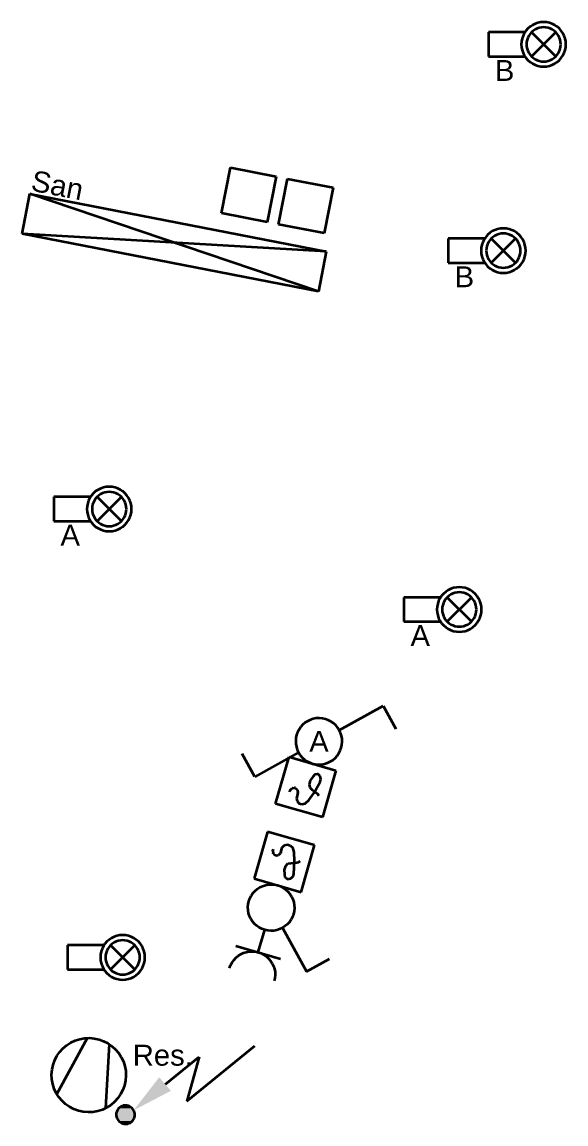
# Model space of a CAD drawing. Extents: x 800 to 1481, y 55 to 490.
# Drawn here: x 1330.88 to 1354.29, y 186.28 to 233.73 of the extents above; entities that cross this region are included whole.
import ezdxf

# ---------------------------------------------------------------- set-up
doc = ezdxf.new("R2010")
doc.units = 0
doc.layers.get('0').update_dxf_attribs({"lineweight": 18})
for name, color, linetype, lineweight, true_color in [('E_Licht', 7, 'Continuous', 35, 0x0080ff), ('E_RTH', 5, 'Continuous', 35, 0x0000ff), ('E_Verteilung_HLKS', 5, 'Continuous', 35, 0x0000ff)]:
    doc.layers.add(name, color=color, linetype=linetype, lineweight=lineweight, true_color=true_color)
doc.styles.get("Standard").update_dxf_attribs({"font": 'arial.ttf'})

# ---------------------------------------------------------------- blocks, each defined once
blk = doc.blocks.new('Temperaturmelder_ UP-A0Q9B2MNAY', base_point=(1340.869, 196.267))
at = {"color": 0, "linetype": 'ByBlock', "lineweight": -2, "ltscale": 0.35}
for p, q in [((1341.449, 198.865), (1340.869, 196.847)), ((1343.467, 198.286), (1341.449, 198.865)), ((1341.67, 198.053), (1341.671, 198.062)), ((1341.67, 198.045), (1341.67, 198.053)), ((1341.671, 198.036), (1341.67, 198.045)), ((1341.671, 198.062), (1341.673, 198.07)), ((1341.671, 198.036), (1341.689, 197.94)), ((1341.685, 198.111), (1341.673, 198.07)), ((1341.691, 197.933), (1341.689, 197.94)), ((1341.694, 197.926), (1341.691, 197.933)), ((1341.697, 197.92), (1341.694, 197.926)), ((1341.701, 197.914), (1341.697, 197.92)), ((1341.706, 197.909), (1341.701, 197.914)), ((1341.706, 197.909), (1341.771, 197.85)), ((1341.936, 197.869), (1342.002, 197.941)), ((1342.008, 197.948), (1342.002, 197.941)), ((1342.012, 197.955), (1342.008, 197.948)), ((1342.016, 197.963), (1342.012, 197.955)), ((1342.019, 197.971), (1342.016, 197.963)), ((1342.019, 197.971), (1342.08, 198.185)), ((1342.08, 198.185), (1342.171, 198.283)), ((1342.171, 198.283), (1342.303, 198.308)), ((1342.303, 198.308), (1342.418, 198.275)), ((1342.418, 198.275), (1342.517, 198.184)), ((1342.517, 198.184), (1342.583, 197.978)), ((1342.583, 197.978), (1342.599, 197.599)), ((1342.887, 196.267), (1343.467, 198.286)), ((1341.777, 197.845), (1341.771, 197.85)), ((1341.783, 197.841), (1341.777, 197.845)), ((1341.79, 197.838), (1341.783, 197.841)), ((1341.797, 197.836), (1341.79, 197.838)), ((1341.804, 197.835), (1341.797, 197.836)), ((1341.812, 197.835), (1341.804, 197.835)), ((1341.819, 197.836), (1341.812, 197.835)), ((1341.819, 197.836), (1341.905, 197.852)), ((1341.912, 197.853), (1341.905, 197.852)), ((1341.919, 197.856), (1341.912, 197.853)), ((1341.925, 197.86), (1341.919, 197.856)), ((1341.931, 197.864), (1341.925, 197.86)), ((1341.936, 197.869), (1341.931, 197.864)), ((1342.228, 197.393), (1342.318, 197.492)), ((1342.318, 197.492), (1342.45, 197.516)), ((1342.45, 197.516), (1342.64, 197.524)), ((1342.599, 197.599), (1342.565, 197.047)), ((1342.64, 197.524), (1342.772, 197.549)), ((1342.772, 197.549), (1342.846, 197.59)), ((1342.178, 197.22), (1342.228, 197.393)), ((1342.186, 197.031), (1342.178, 197.22)), ((1342.21, 196.899), (1342.186, 197.031)), ((1342.532, 196.931), (1342.441, 196.832)), ((1342.565, 197.047), (1342.532, 196.931)), ((1340.869, 196.847), (1342.887, 196.267)), ((1342.282, 196.833), (1342.21, 196.899)), ((1342.289, 196.827), (1342.282, 196.833)), ((1342.298, 196.822), (1342.289, 196.827)), ((1342.307, 196.818), (1342.298, 196.822)), ((1342.316, 196.815), (1342.307, 196.818)), ((1342.326, 196.814), (1342.316, 196.815)), ((1342.336, 196.814), (1342.326, 196.814)), ((1342.346, 196.815), (1342.336, 196.814)), ((1342.441, 196.832), (1342.346, 196.815))]:
    blk.add_line(p, q, dxfattribs=at)
blk = doc.blocks.new('Schalter_ Schema 0_ UP-A0Q9B2MPAY', base_point=(1340.602, 192.839))
at = {"color": 0, "linetype": 'ByBlock', "lineweight": -2, "ltscale": 0.35}
for p, q in [((1341.008, 196.4), (1341.118, 196.471)), ((1341.118, 196.471), (1341.236, 196.527)), ((1341.236, 196.527), (1341.361, 196.566)), ((1341.361, 196.566), (1341.489, 196.59)), ((1341.489, 196.59), (1341.62, 196.596)), ((1341.62, 196.596), (1341.75, 196.585)), ((1341.75, 196.585), (1341.878, 196.557)), ((1341.878, 196.557), (1342.001, 196.513)), ((1342.001, 196.513), (1342.118, 196.453)), ((1340.641, 195.872), (1340.685, 195.995)), ((1340.685, 195.995), (1340.745, 196.111)), ((1340.745, 196.111), (1340.82, 196.219)), ((1340.82, 196.219), (1340.908, 196.316)), ((1340.908, 196.316), (1341.008, 196.4)), ((1342.118, 196.453), (1342.225, 196.378)), ((1342.225, 196.378), (1342.322, 196.29)), ((1342.322, 196.29), (1342.406, 196.19)), ((1342.406, 196.19), (1342.477, 196.08)), ((1342.477, 196.08), (1342.533, 195.962)), ((1340.602, 195.614), (1340.613, 195.744)), ((1340.609, 195.483), (1340.602, 195.614)), ((1340.613, 195.744), (1340.641, 195.872)), ((1342.533, 195.962), (1342.573, 195.837)), ((1342.573, 195.837), (1342.596, 195.709)), ((1342.602, 195.578), (1342.591, 195.448)), ((1342.596, 195.709), (1342.602, 195.578)), ((1340.632, 195.355), (1340.609, 195.483)), ((1340.672, 195.23), (1340.632, 195.355)), ((1340.727, 195.112), (1340.672, 195.23)), ((1340.798, 195.002), (1340.727, 195.112)), ((1342.459, 195.081), (1342.385, 194.973)), ((1342.519, 195.197), (1342.459, 195.081)), ((1342.563, 195.32), (1342.519, 195.197)), ((1342.591, 195.448), (1342.563, 195.32)), ((1340.883, 194.902), (1340.798, 195.002)), ((1340.979, 194.814), (1340.883, 194.902)), ((1341.087, 194.739), (1340.979, 194.814)), ((1341.203, 194.679), (1341.087, 194.739)), ((1341.326, 194.635), (1341.203, 194.679)), ((1341.454, 194.607), (1341.326, 194.635)), ((1341.584, 194.596), (1341.454, 194.607)), ((1341.715, 194.602), (1341.584, 194.596)), ((1341.844, 194.626), (1341.715, 194.602)), ((1341.968, 194.665), (1341.844, 194.626)), ((1342.087, 194.721), (1341.968, 194.665)), ((1342.197, 194.792), (1342.087, 194.721)), ((1342.087, 194.721), (1343.129, 192.839)), ((1342.297, 194.876), (1342.197, 194.792)), ((1342.385, 194.973), (1342.297, 194.876)), ((1343.129, 192.839), (1344.116, 193.385))]:
    blk.add_line(p, q, dxfattribs=at)
blk = doc.blocks.new('Steckdose T13_ UP-A0Q9B2MRAY', base_point=(1339.813, 192.437))
at = {"color": 0, "linetype": 'ByBlock', "lineweight": -2, "ltscale": 0.35}
for p, q in [((1341.05, 193.674), (1341.326, 194.635)), ((1340.089, 193.95), (1342.011, 193.398)), ((1340.29, 193.587), (1340.408, 193.643)), ((1340.408, 193.643), (1340.533, 193.683)), ((1340.533, 193.683), (1340.661, 193.706)), ((1340.661, 193.706), (1340.792, 193.712)), ((1340.792, 193.712), (1340.922, 193.702)), ((1340.922, 193.702), (1341.05, 193.674)), ((1341.05, 193.674), (1341.173, 193.629)), ((1341.173, 193.629), (1341.289, 193.57)), ((1339.857, 193.112), (1339.917, 193.228)), ((1339.917, 193.228), (1339.992, 193.335)), ((1339.992, 193.335), (1340.08, 193.432)), ((1340.08, 193.432), (1340.18, 193.517)), ((1340.18, 193.517), (1340.29, 193.587)), ((1341.289, 193.57), (1341.397, 193.495)), ((1341.397, 193.495), (1341.494, 193.407)), ((1341.494, 193.407), (1341.578, 193.307)), ((1341.578, 193.307), (1341.649, 193.197)), ((1341.649, 193.197), (1341.705, 193.079)), ((1339.813, 192.989), (1339.857, 193.112)), ((1341.705, 193.079), (1341.744, 192.954)), ((1341.744, 192.954), (1341.768, 192.825)), ((1341.774, 192.695), (1341.763, 192.564)), ((1341.768, 192.825), (1341.774, 192.695)), ((1341.763, 192.564), (1341.735, 192.437))]:
    blk.add_line(p, q, dxfattribs=at)
blk = doc.blocks.new('Ventilator-A0Q9B2MTAY', base_point=(1332.154, 186.783))
at = {"color": 0, "lineweight": -2}
for p, q in [((1332.38, 187.563), (1333.703, 189.982)), ((1332.979, 189.782), (1333.168, 189.871)), ((1333.168, 189.871), (1333.368, 189.935)), ((1333.368, 189.935), (1333.574, 189.972)), ((1333.574, 189.972), (1333.783, 189.982)), ((1333.783, 189.982), (1333.991, 189.965)), ((1333.991, 189.965), (1334.196, 189.92)), ((1334.196, 189.92), (1334.393, 189.849)), ((1334.393, 189.849), (1334.579, 189.753)), ((1332.383, 189.207), (1332.502, 189.379)), ((1332.502, 189.379), (1332.643, 189.534)), ((1332.643, 189.534), (1332.803, 189.669)), ((1332.803, 189.669), (1332.979, 189.782)), ((1334.484, 186.958), (1334.645, 189.711)), ((1334.579, 189.753), (1334.751, 189.634)), ((1334.751, 189.634), (1334.905, 189.493)), ((1334.905, 189.493), (1335.041, 189.333)), ((1332.216, 188.824), (1332.287, 189.021)), ((1332.287, 189.021), (1332.383, 189.207)), ((1335.041, 189.333), (1335.154, 189.157)), ((1335.154, 189.157), (1335.243, 188.968)), ((1335.243, 188.968), (1335.307, 188.769)), ((1332.154, 188.411), (1332.172, 188.62)), ((1332.164, 188.202), (1332.154, 188.411)), ((1332.172, 188.62), (1332.216, 188.824)), ((1335.307, 188.769), (1335.344, 188.563)), ((1335.344, 188.563), (1335.354, 188.354)), ((1332.201, 187.996), (1332.164, 188.202)), ((1332.265, 187.797), (1332.201, 187.996)), ((1335.292, 187.941), (1335.221, 187.744)), ((1335.336, 188.145), (1335.292, 187.941)), ((1335.354, 188.354), (1335.336, 188.145)), ((1332.354, 187.607), (1332.265, 187.797)), ((1332.467, 187.431), (1332.354, 187.607)), ((1335.125, 187.558), (1335.006, 187.386)), ((1335.221, 187.744), (1335.125, 187.558)), ((1332.603, 187.271), (1332.467, 187.431)), ((1332.757, 187.131), (1332.603, 187.271)), ((1332.929, 187.011), (1332.757, 187.131)), ((1333.115, 186.915), (1332.929, 187.011)), ((1334.529, 186.983), (1334.34, 186.893)), ((1334.705, 187.096), (1334.529, 186.983)), ((1334.865, 187.231), (1334.705, 187.096)), ((1335.006, 187.386), (1334.865, 187.231)), ((1333.312, 186.844), (1333.115, 186.915)), ((1333.517, 186.8), (1333.312, 186.844)), ((1333.725, 186.783), (1333.517, 186.8)), ((1333.934, 186.793), (1333.725, 186.783)), ((1334.14, 186.83), (1333.934, 186.793)), ((1334.34, 186.893), (1334.14, 186.83))]:
    blk.add_line(p, q, dxfattribs=at)
blk = doc.blocks.new('Elektroanschluss-A0Q9B2MVAY', base_point=(1334.935, 186.28))
at = {"color": 0, "lineweight": -2}
for p, q in [((1337.968, 187.266), (1340.9, 189.651)), ((1337.053, 187.993), (1338.5, 189.17)), ((1338.5, 189.17), (1337.968, 187.266)), ((1335.057, 186.968), (1335.022, 186.929)), ((1335.097, 187.001), (1335.057, 186.968)), ((1335.141, 187.03), (1335.097, 187.001)), ((1335.188, 187.052), (1335.141, 187.03)), ((1335.238, 187.068), (1335.188, 187.052)), ((1335.289, 187.077), (1335.238, 187.068)), ((1335.342, 187.08), (1335.289, 187.077)), ((1335.394, 187.075), (1335.342, 187.08)), ((1335.445, 187.064), (1335.394, 187.075)), ((1335.494, 187.047), (1335.445, 187.064)), ((1335.541, 187.023), (1335.494, 187.047)), ((1335.584, 186.993), (1335.541, 187.023)), ((1335.622, 186.958), (1335.584, 186.993)), ((1334.939, 186.739), (1334.935, 186.687)), ((1334.935, 186.687), (1334.937, 186.635)), ((1334.937, 186.635), (1334.946, 186.583)), ((1334.95, 186.79), (1334.939, 186.739)), ((1334.946, 186.583), (1334.962, 186.533)), ((1334.968, 186.839), (1334.95, 186.79)), ((1334.962, 186.533), (1334.985, 186.486)), ((1334.992, 186.886), (1334.968, 186.839)), ((1335.022, 186.929), (1334.992, 186.886)), ((1335.656, 186.918), (1335.622, 186.958)), ((1335.685, 186.874), (1335.656, 186.918)), ((1335.677, 186.474), (1335.701, 186.52)), ((1335.707, 186.826), (1335.685, 186.874)), ((1335.701, 186.52), (1335.719, 186.569)), ((1335.723, 186.776), (1335.707, 186.826)), ((1335.719, 186.569), (1335.73, 186.62)), ((1335.732, 186.725), (1335.723, 186.776)), ((1335.73, 186.62), (1335.735, 186.673)), ((1335.735, 186.673), (1335.732, 186.725)), ((1334.985, 186.486), (1335.013, 186.442)), ((1335.013, 186.442), (1335.047, 186.402)), ((1335.047, 186.402), (1335.085, 186.367)), ((1335.085, 186.367), (1335.128, 186.337)), ((1335.128, 186.337), (1335.175, 186.313)), ((1335.175, 186.313), (1335.224, 186.295)), ((1335.224, 186.295), (1335.275, 186.284)), ((1335.275, 186.284), (1335.327, 186.28)), ((1335.327, 186.28), (1335.38, 186.282)), ((1335.38, 186.282), (1335.431, 186.292)), ((1335.431, 186.292), (1335.481, 186.308)), ((1335.481, 186.308), (1335.528, 186.33)), ((1335.528, 186.33), (1335.572, 186.358)), ((1335.572, 186.358), (1335.612, 186.392)), ((1335.612, 186.392), (1335.648, 186.431)), ((1335.648, 186.431), (1335.677, 186.474))]:
    blk.add_line(p, q, dxfattribs=at)
for points in [[(1337.286, 187.707), (1336.333, 187.707), (1336.786, 188.292)], [(1335.684, 186.867), (1337.286, 187.707), (1336.333, 187.707)], [(1335.622, 186.958), (1335.049, 186.958), (1335.61, 186.968)], [(1335.049, 186.958), (1335.61, 186.968), (1335.057, 186.968)], [(1335.61, 186.968), (1335.057, 186.968), (1335.541, 187.023)], [(1335.057, 186.968), (1335.541, 187.023), (1335.131, 187.023)], [(1335.541, 187.023), (1335.131, 187.023), (1335.524, 187.03)], [(1335.131, 187.023), (1335.524, 187.03), (1335.141, 187.03)], [(1335.524, 187.03), (1335.141, 187.03), (1335.445, 187.064)], [(1335.141, 187.03), (1335.445, 187.064), (1335.229, 187.064)], [(1335.445, 187.064), (1335.229, 187.064), (1335.42, 187.068)], [(1335.229, 187.064), (1335.42, 187.068), (1335.238, 187.068)], [(1335.42, 187.068), (1335.238, 187.068), (1335.342, 187.08)], [(1335.733, 186.687), (1334.935, 186.687), (1335.723, 186.776)], [(1334.935, 186.687), (1335.723, 186.776), (1334.948, 186.776)], [(1334.936, 186.673), (1335.733, 186.687), (1334.935, 186.687)], [(1335.735, 186.673), (1334.936, 186.673), (1335.733, 186.687)], [(1334.946, 186.583), (1335.735, 186.673), (1334.936, 186.673)], [(1335.721, 186.583), (1334.946, 186.583), (1335.735, 186.673)], [(1334.952, 186.569), (1335.721, 186.583), (1334.946, 186.583)], [(1335.723, 186.776), (1334.948, 186.776), (1335.717, 186.79)], [(1334.948, 186.776), (1335.717, 186.79), (1334.95, 186.79)], [(1335.717, 186.79), (1334.95, 186.79), (1335.685, 186.874)], [(1334.95, 186.79), (1335.685, 186.874), (1334.986, 186.874)], [(1335.719, 186.569), (1334.952, 186.569), (1335.721, 186.583)], [(1334.985, 186.486), (1335.719, 186.569), (1334.952, 186.569)], [(1335.683, 186.486), (1334.985, 186.486), (1335.719, 186.569)], [(1335.685, 186.874), (1334.986, 186.874), (1335.675, 186.886)], [(1334.986, 186.874), (1335.675, 186.886), (1334.992, 186.886)], [(1335.675, 186.886), (1334.992, 186.886), (1335.622, 186.958)], [(1334.992, 186.886), (1335.622, 186.958), (1335.049, 186.958)], [(1334.994, 186.474), (1335.683, 186.486), (1334.985, 186.486)], [(1335.677, 186.474), (1334.994, 186.474), (1335.683, 186.486)], [(1335.047, 186.402), (1335.677, 186.474), (1334.994, 186.474)], [(1335.62, 186.402), (1335.047, 186.402), (1335.677, 186.474)], [(1335.059, 186.392), (1335.62, 186.402), (1335.047, 186.402)], [(1335.612, 186.392), (1335.059, 186.392), (1335.62, 186.402)], [(1335.128, 186.337), (1335.612, 186.392), (1335.059, 186.392)], [(1335.538, 186.337), (1335.128, 186.337), (1335.612, 186.392)], [(1335.145, 186.33), (1335.538, 186.337), (1335.128, 186.337)], [(1335.528, 186.33), (1335.145, 186.33), (1335.538, 186.337)], [(1335.224, 186.295), (1335.528, 186.33), (1335.145, 186.33)], [(1335.441, 186.295), (1335.224, 186.295), (1335.528, 186.33)], [(1335.249, 186.292), (1335.441, 186.295), (1335.224, 186.295)], [(1335.431, 186.292), (1335.249, 186.292), (1335.441, 186.295)], [(1335.327, 186.28), (1335.431, 186.292), (1335.249, 186.292)]]:
    blk.add_solid(points, dxfattribs=at)
blk = doc.blocks.new('Bauteilbeschriftung-A0Q9B2MXAY', base_point=(1335.646, 188.79))
at = {"color": 0, "linetype": 'ByBlock', "lineweight": -2, "ltscale": 0.35, "insert": (1335.646, 189.69), "char_height": 0.9, "attachment_point": 1}
blk.add_mtext('{\\fArial;Res.}', dxfattribs=at)
blk = doc.blocks.new('Abzweigdose quadratisch (multi) UP-A0Q9B2N9AY', base_point=(1339.466, 225.116))
at = {"color": 0, "lineweight": -2}
for p, q in [((1339.466, 225.498), (1339.848, 227.462)), ((1339.848, 227.462), (1341.811, 227.079)), ((1341.811, 227.079), (1341.429, 225.116)), ((1341.429, 225.116), (1339.466, 225.498))]:
    blk.add_line(p, q, dxfattribs=at)
blk = doc.blocks.new('Abzweigdose quadratisch (multi) UP-A0Q9B2NBAY', base_point=(1341.919, 224.638))
at = {"color": 0, "lineweight": -2}
for p, q in [((1341.919, 225.02), (1342.302, 226.983)), ((1342.302, 226.983), (1344.265, 226.601)), ((1344.265, 226.601), (1343.882, 224.638)), ((1343.882, 224.638), (1341.919, 225.02))]:
    blk.add_line(p, q, dxfattribs=at)
blk = doc.blocks.new('LED-Deckenleuchte mit Trafotunnel-A0Q9B2ONAY', base_point=(1347.318, 207.475))
at = {"color": 0, "linetype": 'ByBlock', "lineweight": -2, "ltscale": 0.35}
for p, q in [((1349.218, 209.267), (1349.113, 209.197)), ((1349.33, 209.322), (1349.218, 209.267)), ((1349.449, 209.363), (1349.33, 209.322)), ((1349.572, 209.387), (1349.449, 209.363)), ((1349.698, 209.395), (1349.572, 209.387)), ((1349.823, 209.387), (1349.698, 209.395)), ((1349.946, 209.363), (1349.823, 209.387)), ((1350.065, 209.322), (1349.946, 209.363)), ((1350.178, 209.267), (1350.065, 209.322)), ((1350.282, 209.197), (1350.178, 209.267)), ((1348.892, 208.957), (1347.318, 208.957)), ((1347.318, 208.957), (1347.318, 207.913)), ((1348.811, 208.803), (1348.77, 208.684)), ((1348.866, 208.915), (1348.811, 208.803)), ((1348.936, 209.02), (1348.866, 208.915)), ((1349.019, 209.114), (1348.936, 209.02)), ((1349.058, 208.804), (1349.015, 208.718)), ((1349.113, 209.197), (1349.019, 209.114)), ((1349.112, 208.885), (1349.058, 208.804)), ((1349.175, 208.957), (1349.112, 208.885)), ((1349.248, 209.021), (1349.175, 208.957)), ((1349.175, 208.957), (1350.22, 207.913)), ((1349.175, 207.913), (1350.22, 208.957)), ((1349.328, 209.075), (1349.248, 209.021)), ((1349.415, 209.117), (1349.328, 209.075)), ((1349.507, 209.148), (1349.415, 209.117)), ((1349.601, 209.167), (1349.507, 209.148)), ((1349.698, 209.174), (1349.601, 209.167)), ((1349.794, 209.167), (1349.698, 209.174)), ((1349.889, 209.148), (1349.794, 209.167)), ((1349.98, 209.117), (1349.889, 209.148)), ((1350.067, 209.075), (1349.98, 209.117)), ((1350.147, 209.021), (1350.067, 209.075)), ((1350.22, 208.957), (1350.147, 209.021)), ((1350.284, 208.885), (1350.22, 208.957)), ((1350.377, 209.114), (1350.282, 209.197)), ((1350.337, 208.804), (1350.284, 208.885)), ((1350.38, 208.718), (1350.337, 208.804)), ((1350.46, 209.02), (1350.377, 209.114)), ((1350.529, 208.915), (1350.46, 209.02)), ((1350.585, 208.803), (1350.529, 208.915)), ((1350.625, 208.684), (1350.585, 208.803)), ((1348.746, 208.56), (1348.737, 208.435)), ((1348.737, 208.435), (1348.746, 208.31)), ((1348.77, 208.684), (1348.746, 208.56)), ((1348.966, 208.531), (1348.959, 208.435)), ((1348.959, 208.435), (1348.966, 208.339)), ((1348.984, 208.626), (1348.966, 208.531)), ((1348.966, 208.339), (1348.984, 208.244)), ((1349.015, 208.718), (1348.984, 208.626)), ((1350.411, 208.626), (1350.38, 208.718)), ((1350.43, 208.531), (1350.411, 208.626)), ((1350.411, 208.244), (1350.43, 208.339)), ((1350.436, 208.435), (1350.43, 208.531)), ((1350.43, 208.339), (1350.436, 208.435)), ((1350.65, 208.56), (1350.625, 208.684)), ((1350.658, 208.435), (1350.65, 208.56)), ((1350.65, 208.31), (1350.658, 208.435)), ((1347.318, 207.913), (1348.892, 207.913)), ((1348.746, 208.31), (1348.77, 208.187)), ((1348.77, 208.187), (1348.811, 208.068)), ((1348.811, 208.068), (1348.866, 207.955)), ((1348.866, 207.955), (1348.936, 207.85)), ((1348.936, 207.85), (1349.019, 207.756)), ((1348.984, 208.244), (1349.015, 208.152)), ((1349.015, 208.152), (1349.058, 208.066)), ((1349.058, 208.066), (1349.112, 207.985)), ((1349.112, 207.985), (1349.175, 207.913)), ((1349.175, 207.913), (1349.248, 207.849)), ((1349.248, 207.849), (1349.328, 207.795)), ((1350.067, 207.795), (1350.147, 207.849)), ((1350.147, 207.849), (1350.22, 207.913)), ((1350.22, 207.913), (1350.284, 207.985)), ((1350.284, 207.985), (1350.337, 208.066)), ((1350.337, 208.066), (1350.38, 208.152)), ((1350.377, 207.756), (1350.46, 207.85)), ((1350.38, 208.152), (1350.411, 208.244)), ((1350.46, 207.85), (1350.529, 207.955)), ((1350.529, 207.955), (1350.585, 208.068)), ((1350.585, 208.068), (1350.625, 208.187)), ((1350.625, 208.187), (1350.65, 208.31)), ((1349.019, 207.756), (1349.113, 207.673)), ((1349.113, 207.673), (1349.218, 207.603)), ((1349.218, 207.603), (1349.33, 207.548)), ((1349.328, 207.795), (1349.415, 207.753)), ((1349.33, 207.548), (1349.449, 207.508)), ((1349.415, 207.753), (1349.507, 207.722)), ((1349.449, 207.508), (1349.572, 207.483)), ((1349.507, 207.722), (1349.601, 207.703)), ((1349.572, 207.483), (1349.698, 207.475)), ((1349.601, 207.703), (1349.698, 207.696)), ((1349.698, 207.696), (1349.794, 207.703)), ((1349.698, 207.475), (1349.823, 207.483)), ((1349.794, 207.703), (1349.889, 207.722)), ((1349.823, 207.483), (1349.946, 207.508)), ((1349.889, 207.722), (1349.98, 207.753)), ((1349.946, 207.508), (1350.065, 207.548)), ((1349.98, 207.753), (1350.067, 207.795)), ((1350.065, 207.548), (1350.178, 207.603)), ((1350.178, 207.603), (1350.282, 207.673)), ((1350.282, 207.673), (1350.377, 207.756))]:
    blk.add_line(p, q, dxfattribs=at)
blk = doc.blocks.new('Bauteilbeschriftung-A0Q9B2OPAY', base_point=(1347.599, 206.86))
at = {"color": 0, "linetype": 'ByBlock', "lineweight": -2, "ltscale": 0.35, "insert": (1347.599, 207.76), "char_height": 0.9, "attachment_point": 1}
blk.add_mtext('{\\fArial;A}', dxfattribs=at)
blk = doc.blocks.new('LED-Deckenleuchte mit Trafotunnel-A0Q9B2ORAY', base_point=(1332.253, 211.802))
at = {"color": 0, "linetype": 'ByBlock', "lineweight": -2, "ltscale": 0.35}
for p, q in [((1334.153, 213.594), (1334.049, 213.524)), ((1334.266, 213.649), (1334.153, 213.594)), ((1334.385, 213.69), (1334.266, 213.649)), ((1334.508, 213.714), (1334.385, 213.69)), ((1334.633, 213.722), (1334.508, 213.714)), ((1334.758, 213.714), (1334.633, 213.722)), ((1334.882, 213.69), (1334.758, 213.714)), ((1335.001, 213.649), (1334.882, 213.69)), ((1335.113, 213.594), (1335.001, 213.649)), ((1335.218, 213.524), (1335.113, 213.594)), ((1333.827, 213.284), (1332.253, 213.284)), ((1332.253, 213.284), (1332.253, 212.24)), ((1333.746, 213.13), (1333.706, 213.011)), ((1333.801, 213.242), (1333.746, 213.13)), ((1333.871, 213.347), (1333.801, 213.242)), ((1333.954, 213.441), (1333.871, 213.347)), ((1333.994, 213.131), (1333.951, 213.045)), ((1334.049, 213.524), (1333.954, 213.441)), ((1334.047, 213.212), (1333.994, 213.131)), ((1334.111, 213.284), (1334.047, 213.212)), ((1334.184, 213.348), (1334.111, 213.284)), ((1334.111, 213.284), (1335.155, 212.24)), ((1334.111, 212.24), (1335.155, 213.284)), ((1334.264, 213.402), (1334.184, 213.348)), ((1334.35, 213.444), (1334.264, 213.402)), ((1334.442, 213.475), (1334.35, 213.444)), ((1334.537, 213.494), (1334.442, 213.475)), ((1334.633, 213.501), (1334.537, 213.494)), ((1334.729, 213.494), (1334.633, 213.501)), ((1334.824, 213.475), (1334.729, 213.494)), ((1334.916, 213.444), (1334.824, 213.475)), ((1335.002, 213.402), (1334.916, 213.444)), ((1335.083, 213.348), (1335.002, 213.402)), ((1335.155, 213.284), (1335.083, 213.348)), ((1335.219, 213.212), (1335.155, 213.284)), ((1335.312, 213.441), (1335.218, 213.524)), ((1335.273, 213.131), (1335.219, 213.212)), ((1335.315, 213.045), (1335.273, 213.131)), ((1335.395, 213.347), (1335.312, 213.441)), ((1335.465, 213.242), (1335.395, 213.347)), ((1335.52, 213.13), (1335.465, 213.242)), ((1335.561, 213.011), (1335.52, 213.13)), ((1333.681, 212.887), (1333.673, 212.762)), ((1333.673, 212.762), (1333.681, 212.637)), ((1333.706, 213.011), (1333.681, 212.887)), ((1333.681, 212.637), (1333.706, 212.514)), ((1333.901, 212.858), (1333.895, 212.762)), ((1333.895, 212.762), (1333.901, 212.666)), ((1333.92, 212.953), (1333.901, 212.858)), ((1333.901, 212.666), (1333.92, 212.571)), ((1333.951, 213.045), (1333.92, 212.953)), ((1335.346, 212.953), (1335.315, 213.045)), ((1335.365, 212.858), (1335.346, 212.953)), ((1335.346, 212.571), (1335.365, 212.666)), ((1335.372, 212.762), (1335.365, 212.858)), ((1335.365, 212.666), (1335.372, 212.762)), ((1335.585, 212.887), (1335.561, 213.011)), ((1335.561, 212.514), (1335.585, 212.637)), ((1335.593, 212.762), (1335.585, 212.887)), ((1335.585, 212.637), (1335.593, 212.762)), ((1332.253, 212.24), (1333.827, 212.24)), ((1333.706, 212.514), (1333.746, 212.395)), ((1333.746, 212.395), (1333.801, 212.282)), ((1333.801, 212.282), (1333.871, 212.177)), ((1333.871, 212.177), (1333.954, 212.083)), ((1333.92, 212.571), (1333.951, 212.479)), ((1333.951, 212.479), (1333.994, 212.393)), ((1333.994, 212.393), (1334.047, 212.312)), ((1334.047, 212.312), (1334.111, 212.24)), ((1334.111, 212.24), (1334.184, 212.176)), ((1334.184, 212.176), (1334.264, 212.122)), ((1334.264, 212.122), (1334.35, 212.08)), ((1334.916, 212.08), (1335.002, 212.122)), ((1335.002, 212.122), (1335.083, 212.176)), ((1335.083, 212.176), (1335.155, 212.24)), ((1335.155, 212.24), (1335.219, 212.312)), ((1335.219, 212.312), (1335.273, 212.393)), ((1335.273, 212.393), (1335.315, 212.479)), ((1335.312, 212.083), (1335.395, 212.177)), ((1335.315, 212.479), (1335.346, 212.571)), ((1335.395, 212.177), (1335.465, 212.282)), ((1335.465, 212.282), (1335.52, 212.395)), ((1335.52, 212.395), (1335.561, 212.514)), ((1333.954, 212.083), (1334.049, 212)), ((1334.049, 212), (1334.153, 211.93)), ((1334.153, 211.93), (1334.266, 211.875)), ((1334.266, 211.875), (1334.385, 211.835)), ((1334.35, 212.08), (1334.442, 212.049)), ((1334.385, 211.835), (1334.508, 211.81)), ((1334.442, 212.049), (1334.537, 212.03)), ((1334.508, 211.81), (1334.633, 211.802)), ((1334.537, 212.03), (1334.633, 212.023)), ((1334.633, 212.023), (1334.729, 212.03)), ((1334.633, 211.802), (1334.758, 211.81)), ((1334.729, 212.03), (1334.824, 212.049)), ((1334.758, 211.81), (1334.882, 211.835)), ((1334.824, 212.049), (1334.916, 212.08)), ((1334.882, 211.835), (1335.001, 211.875)), ((1335.001, 211.875), (1335.113, 211.93)), ((1335.113, 211.93), (1335.218, 212)), ((1335.218, 212), (1335.312, 212.083))]:
    blk.add_line(p, q, dxfattribs=at)
blk = doc.blocks.new('Bauteilbeschriftung-A0Q9B2OTAY', base_point=(1332.535, 211.187))
at = {"color": 0, "linetype": 'ByBlock', "lineweight": -2, "ltscale": 0.35, "insert": (1332.535, 212.087), "char_height": 0.9, "attachment_point": 1}
blk.add_mtext('{\\fArial;A}', dxfattribs=at)
blk = doc.blocks.new('Temperaturmelder_ UP-A0Q9B2P7AY', base_point=(1341.794, 199.487))
at = {"color": 0, "linetype": 'ByBlock', "lineweight": -2, "ltscale": 0.35}
for p, q in [((1341.794, 200.067), (1342.374, 202.085)), ((1342.374, 202.085), (1344.392, 201.505)), ((1343.392, 201.231), (1343.285, 201.074)), ((1343.483, 201.33), (1343.392, 201.231)), ((1343.578, 201.347), (1343.483, 201.33)), ((1343.588, 201.348), (1343.578, 201.347)), ((1343.598, 201.348), (1343.588, 201.348)), ((1343.608, 201.347), (1343.598, 201.348)), ((1343.617, 201.344), (1343.608, 201.347)), ((1343.626, 201.34), (1343.617, 201.344)), ((1343.635, 201.335), (1343.626, 201.34)), ((1343.643, 201.329), (1343.635, 201.335)), ((1343.714, 201.263), (1343.643, 201.329)), ((1343.738, 201.131), (1343.714, 201.263)), ((1344.392, 201.505), (1343.812, 199.487)), ((1342.494, 200.729), (1342.489, 200.724)), ((1342.5, 200.733), (1342.494, 200.729)), ((1342.506, 200.737), (1342.5, 200.733)), ((1342.513, 200.739), (1342.506, 200.737)), ((1342.52, 200.741), (1342.513, 200.739)), ((1342.52, 200.741), (1342.606, 200.757)), ((1342.613, 200.758), (1342.606, 200.757)), ((1342.621, 200.758), (1342.613, 200.758)), ((1342.628, 200.757), (1342.621, 200.758)), ((1342.635, 200.755), (1342.628, 200.757)), ((1342.642, 200.752), (1342.635, 200.755)), ((1342.648, 200.748), (1342.642, 200.752)), ((1342.654, 200.743), (1342.648, 200.748)), ((1342.654, 200.743), (1342.718, 200.684)), ((1343.285, 201.074), (1343.235, 200.901)), ((1343.235, 200.901), (1343.26, 200.769)), ((1343.26, 200.769), (1343.359, 200.679)), ((1343.441, 200.53), (1343.705, 201.016)), ((1343.705, 201.016), (1343.738, 201.131)), ((1342.394, 200.581), (1342.406, 200.622)), ((1342.409, 200.63), (1342.406, 200.622)), ((1342.413, 200.638), (1342.409, 200.63)), ((1342.417, 200.645), (1342.413, 200.638)), ((1342.423, 200.652), (1342.417, 200.645)), ((1342.423, 200.652), (1342.489, 200.724)), ((1342.752, 200.522), (1342.691, 200.309)), ((1342.691, 200.309), (1342.715, 200.177)), ((1342.723, 200.679), (1342.718, 200.684)), ((1342.728, 200.673), (1342.723, 200.679)), ((1342.731, 200.667), (1342.728, 200.673)), ((1342.734, 200.66), (1342.731, 200.667)), ((1342.736, 200.653), (1342.734, 200.66)), ((1342.736, 200.653), (1342.754, 200.557)), ((1342.752, 200.522), (1342.754, 200.531)), ((1342.755, 200.548), (1342.754, 200.557)), ((1342.754, 200.531), (1342.755, 200.539)), ((1342.755, 200.539), (1342.755, 200.548)), ((1343.226, 200.217), (1343.441, 200.53)), ((1343.359, 200.679), (1343.515, 200.571)), ((1343.515, 200.571), (1343.614, 200.48)), ((1343.614, 200.48), (1343.655, 200.406)), ((1343.812, 199.487), (1341.794, 200.067)), ((1342.715, 200.177), (1342.814, 200.086)), ((1342.814, 200.086), (1342.929, 200.053)), ((1342.929, 200.053), (1343.061, 200.077)), ((1343.061, 200.077), (1343.226, 200.217))]:
    blk.add_line(p, q, dxfattribs=at)
blk = doc.blocks.new('Schalter_ Schema 3_ UP-A0Q9B2RPAY', base_point=(1340.355, 201.23))
at = {"color": 0, "lineweight": -2}
for p, q in [((1344.534, 203.241), (1346.416, 204.283)), ((1346.416, 204.283), (1346.962, 203.296)), ((1343.174, 203.631), (1343.064, 203.561)), ((1343.293, 203.687), (1343.174, 203.631)), ((1343.417, 203.727), (1343.293, 203.687)), ((1343.546, 203.75), (1343.417, 203.727)), ((1343.677, 203.756), (1343.546, 203.75)), ((1343.807, 203.745), (1343.677, 203.756)), ((1343.935, 203.718), (1343.807, 203.745)), ((1344.058, 203.673), (1343.935, 203.718)), ((1344.174, 203.613), (1344.058, 203.673)), ((1344.282, 203.539), (1344.174, 203.613)), ((1342.742, 203.156), (1342.698, 203.033)), ((1342.802, 203.272), (1342.742, 203.156)), ((1342.877, 203.379), (1342.802, 203.272)), ((1342.965, 203.476), (1342.877, 203.379)), ((1343.064, 203.561), (1342.965, 203.476)), ((1344.379, 203.451), (1344.282, 203.539)), ((1344.463, 203.351), (1344.379, 203.451)), ((1344.534, 203.241), (1344.463, 203.351)), ((1344.589, 203.123), (1344.534, 203.241)), ((1344.629, 202.998), (1344.589, 203.123)), ((1342.67, 202.905), (1342.659, 202.774)), ((1342.659, 202.774), (1342.665, 202.644)), ((1342.665, 202.644), (1342.688, 202.515)), ((1342.698, 203.033), (1342.67, 202.905)), ((1344.653, 202.869), (1344.629, 202.998)), ((1344.648, 202.608), (1344.659, 202.739)), ((1344.659, 202.739), (1344.653, 202.869)), ((1340.902, 201.23), (1340.355, 202.216)), ((1342.784, 202.272), (1340.902, 201.23)), ((1342.688, 202.515), (1342.728, 202.39)), ((1342.728, 202.39), (1342.784, 202.272)), ((1342.784, 202.272), (1342.855, 202.162)), ((1342.855, 202.162), (1342.939, 202.062)), ((1344.441, 202.134), (1344.516, 202.241)), ((1344.516, 202.241), (1344.576, 202.357)), ((1344.576, 202.357), (1344.62, 202.48)), ((1344.62, 202.48), (1344.648, 202.608)), ((1342.939, 202.062), (1343.036, 201.974)), ((1343.036, 201.974), (1343.143, 201.9)), ((1343.143, 201.9), (1343.26, 201.84)), ((1343.26, 201.84), (1343.383, 201.795)), ((1343.383, 201.795), (1343.511, 201.768)), ((1343.511, 201.768), (1343.641, 201.757)), ((1343.641, 201.757), (1343.772, 201.763)), ((1343.772, 201.763), (1343.9, 201.786)), ((1343.9, 201.786), (1344.025, 201.826)), ((1344.025, 201.826), (1344.143, 201.882)), ((1344.143, 201.882), (1344.253, 201.952)), ((1344.253, 201.952), (1344.353, 202.037)), ((1344.353, 202.037), (1344.441, 202.134))]:
    blk.add_line(p, q, dxfattribs=at)
blk = doc.blocks.new('Bauteilbeschriftung-A0Q9B2RRAY', base_point=(1343.24, 202.306))
at = {"color": 0, "linetype": 'ByBlock', "lineweight": -2, "ltscale": 0.35, "insert": (1343.24, 203.206), "char_height": 0.9, "attachment_point": 1}
blk.add_mtext('{\\fArial;A}', dxfattribs=at)
blk = doc.blocks.new('LED-Deckenleuchte mit Trafotunnel-A0Q9B3VJAY', base_point=(1332.832, 192.492))
at = {"color": 0, "linetype": 'ByBlock', "lineweight": -2, "ltscale": 0.35}
for p, q in [((1334.533, 194.131), (1334.45, 194.036)), ((1334.627, 194.214), (1334.533, 194.131)), ((1334.732, 194.283), (1334.627, 194.214)), ((1334.844, 194.339), (1334.732, 194.283)), ((1334.843, 194.091), (1334.762, 194.038)), ((1334.929, 194.134), (1334.843, 194.091)), ((1334.963, 194.379), (1334.844, 194.339)), ((1335.021, 194.165), (1334.929, 194.134)), ((1335.087, 194.404), (1334.963, 194.379)), ((1335.116, 194.184), (1335.021, 194.165)), ((1335.212, 194.412), (1335.087, 194.404)), ((1335.212, 194.19), (1335.116, 194.184)), ((1335.337, 194.404), (1335.212, 194.412)), ((1335.308, 194.184), (1335.212, 194.19)), ((1335.403, 194.165), (1335.308, 194.184)), ((1335.46, 194.379), (1335.337, 194.404)), ((1335.495, 194.134), (1335.403, 194.165)), ((1335.579, 194.339), (1335.46, 194.379)), ((1335.581, 194.091), (1335.495, 194.134)), ((1335.692, 194.283), (1335.579, 194.339)), ((1335.662, 194.038), (1335.581, 194.091)), ((1335.796, 194.214), (1335.692, 194.283)), ((1335.891, 194.131), (1335.796, 194.214)), ((1335.974, 194.036), (1335.891, 194.131)), ((1334.406, 193.974), (1332.832, 193.974)), ((1332.832, 193.974), (1332.832, 192.93)), ((1334.284, 193.7), (1334.26, 193.577)), ((1334.325, 193.819), (1334.284, 193.7)), ((1334.38, 193.932), (1334.325, 193.819)), ((1334.45, 194.036), (1334.38, 193.932)), ((1334.499, 193.643), (1334.48, 193.548)), ((1334.53, 193.734), (1334.499, 193.643)), ((1334.572, 193.821), (1334.53, 193.734)), ((1334.626, 193.901), (1334.572, 193.821)), ((1334.69, 193.974), (1334.626, 193.901)), ((1334.762, 194.038), (1334.69, 193.974)), ((1334.69, 193.974), (1335.734, 192.93)), ((1334.69, 192.93), (1335.734, 193.974)), ((1335.734, 193.974), (1335.662, 194.038)), ((1335.798, 193.901), (1335.734, 193.974)), ((1335.852, 193.821), (1335.798, 193.901)), ((1335.894, 193.734), (1335.852, 193.821)), ((1335.925, 193.643), (1335.894, 193.734)), ((1335.944, 193.548), (1335.925, 193.643)), ((1336.044, 193.932), (1335.974, 194.036)), ((1336.099, 193.819), (1336.044, 193.932)), ((1336.139, 193.7), (1336.099, 193.819)), ((1336.164, 193.577), (1336.139, 193.7)), ((1334.26, 193.577), (1334.252, 193.452)), ((1334.252, 193.452), (1334.26, 193.326)), ((1334.26, 193.326), (1334.284, 193.203)), ((1334.284, 193.203), (1334.325, 193.084)), ((1334.48, 193.548), (1334.473, 193.452)), ((1334.473, 193.452), (1334.48, 193.355)), ((1334.48, 193.355), (1334.499, 193.261)), ((1334.499, 193.261), (1334.53, 193.169)), ((1334.53, 193.169), (1334.572, 193.083)), ((1335.852, 193.083), (1335.894, 193.169)), ((1335.894, 193.169), (1335.925, 193.261)), ((1335.925, 193.261), (1335.944, 193.355)), ((1335.95, 193.452), (1335.944, 193.548)), ((1335.944, 193.355), (1335.95, 193.452)), ((1336.099, 193.084), (1336.139, 193.203)), ((1336.139, 193.203), (1336.164, 193.326)), ((1336.172, 193.452), (1336.164, 193.577)), ((1336.164, 193.326), (1336.172, 193.452)), ((1332.832, 192.93), (1334.406, 192.93)), ((1334.325, 193.084), (1334.38, 192.972)), ((1334.38, 192.972), (1334.45, 192.867)), ((1334.45, 192.867), (1334.533, 192.773)), ((1334.533, 192.773), (1334.627, 192.69)), ((1334.572, 193.083), (1334.626, 193.002)), ((1334.626, 193.002), (1334.69, 192.93)), ((1334.627, 192.69), (1334.732, 192.62)), ((1334.69, 192.93), (1334.762, 192.866)), ((1334.762, 192.866), (1334.843, 192.812)), ((1334.843, 192.812), (1334.929, 192.769)), ((1334.929, 192.769), (1335.021, 192.738)), ((1335.021, 192.738), (1335.116, 192.72)), ((1335.116, 192.72), (1335.212, 192.713)), ((1335.212, 192.713), (1335.308, 192.72)), ((1335.308, 192.72), (1335.403, 192.738)), ((1335.403, 192.738), (1335.495, 192.769)), ((1335.495, 192.769), (1335.581, 192.812)), ((1335.581, 192.812), (1335.662, 192.866)), ((1335.662, 192.866), (1335.734, 192.93)), ((1335.692, 192.62), (1335.796, 192.69)), ((1335.734, 192.93), (1335.798, 193.002)), ((1335.796, 192.69), (1335.891, 192.773)), ((1335.798, 193.002), (1335.852, 193.083)), ((1335.891, 192.773), (1335.974, 192.867)), ((1335.974, 192.867), (1336.044, 192.972)), ((1336.044, 192.972), (1336.099, 193.084)), ((1334.732, 192.62), (1334.844, 192.565)), ((1334.844, 192.565), (1334.963, 192.524)), ((1334.963, 192.524), (1335.087, 192.5)), ((1335.087, 192.5), (1335.212, 192.492)), ((1335.212, 192.492), (1335.337, 192.5)), ((1335.337, 192.5), (1335.46, 192.524)), ((1335.46, 192.524), (1335.579, 192.565)), ((1335.579, 192.565), (1335.692, 192.62))]:
    blk.add_line(p, q, dxfattribs=at)
blk = doc.blocks.new('LED-Deckenleuchte mit Trafotunnel-A0Q9B3YJAY', base_point=(1350.949, 231.812))
at = {"color": 0, "linetype": 'ByBlock', "lineweight": -2, "ltscale": 0.35}
for p, q in [((1352.744, 233.534), (1352.649, 233.451)), ((1352.848, 233.604), (1352.744, 233.534)), ((1352.961, 233.659), (1352.848, 233.604)), ((1353.08, 233.7), (1352.961, 233.659)), ((1353.137, 233.486), (1353.046, 233.455)), ((1353.203, 233.724), (1353.08, 233.7)), ((1353.232, 233.504), (1353.137, 233.486)), ((1353.328, 233.732), (1353.203, 233.724)), ((1353.328, 233.511), (1353.232, 233.504)), ((1353.454, 233.724), (1353.328, 233.732)), ((1353.425, 233.504), (1353.328, 233.511)), ((1353.52, 233.486), (1353.425, 233.504)), ((1353.577, 233.7), (1353.454, 233.724)), ((1353.611, 233.455), (1353.52, 233.486)), ((1353.696, 233.659), (1353.577, 233.7)), ((1353.809, 233.604), (1353.696, 233.659)), ((1353.913, 233.534), (1353.809, 233.604)), ((1354.007, 233.451), (1353.913, 233.534)), ((1352.523, 233.294), (1350.949, 233.294)), ((1350.949, 233.294), (1350.949, 232.25)), ((1352.401, 233.021), (1352.376, 232.898)), ((1352.441, 233.14), (1352.401, 233.021)), ((1352.497, 233.252), (1352.441, 233.14)), ((1352.567, 233.357), (1352.497, 233.252)), ((1352.649, 233.451), (1352.567, 233.357)), ((1352.646, 233.055), (1352.615, 232.963)), ((1352.689, 233.141), (1352.646, 233.055)), ((1352.742, 233.222), (1352.689, 233.141)), ((1352.806, 233.294), (1352.742, 233.222)), ((1352.879, 233.358), (1352.806, 233.294)), ((1352.806, 233.294), (1353.851, 232.25)), ((1352.806, 232.25), (1353.851, 233.294)), ((1352.959, 233.412), (1352.879, 233.358)), ((1353.046, 233.455), (1352.959, 233.412)), ((1353.698, 233.412), (1353.611, 233.455)), ((1353.778, 233.358), (1353.698, 233.412)), ((1353.851, 233.294), (1353.778, 233.358)), ((1353.914, 233.222), (1353.851, 233.294)), ((1353.968, 233.141), (1353.914, 233.222)), ((1354.011, 233.055), (1353.968, 233.141)), ((1354.09, 233.357), (1354.007, 233.451)), ((1354.042, 232.963), (1354.011, 233.055)), ((1354.16, 233.252), (1354.09, 233.357)), ((1354.216, 233.14), (1354.16, 233.252)), ((1354.256, 233.021), (1354.216, 233.14)), ((1354.28, 232.898), (1354.256, 233.021)), ((1352.376, 232.898), (1352.368, 232.772)), ((1352.368, 232.772), (1352.376, 232.647)), ((1352.376, 232.647), (1352.401, 232.524)), ((1352.401, 232.524), (1352.441, 232.405)), ((1352.596, 232.869), (1352.59, 232.772)), ((1352.59, 232.772), (1352.596, 232.676)), ((1352.615, 232.963), (1352.596, 232.869)), ((1352.596, 232.676), (1352.615, 232.581)), ((1352.615, 232.581), (1352.646, 232.49)), ((1354.011, 232.49), (1354.042, 232.581)), ((1354.061, 232.869), (1354.042, 232.963)), ((1354.042, 232.581), (1354.061, 232.676)), ((1354.067, 232.772), (1354.061, 232.869)), ((1354.061, 232.676), (1354.067, 232.772)), ((1354.216, 232.405), (1354.256, 232.524)), ((1354.256, 232.524), (1354.28, 232.647)), ((1354.289, 232.772), (1354.28, 232.898)), ((1354.28, 232.647), (1354.289, 232.772)), ((1350.949, 232.25), (1352.523, 232.25)), ((1352.441, 232.405), (1352.497, 232.292)), ((1352.497, 232.292), (1352.567, 232.188)), ((1352.567, 232.188), (1352.649, 232.093)), ((1352.646, 232.49), (1352.689, 232.403)), ((1352.649, 232.093), (1352.744, 232.01)), ((1352.689, 232.403), (1352.742, 232.323)), ((1352.742, 232.323), (1352.806, 232.25)), ((1352.806, 232.25), (1352.879, 232.186)), ((1352.879, 232.186), (1352.959, 232.133)), ((1352.959, 232.133), (1353.046, 232.09)), ((1353.046, 232.09), (1353.137, 232.059)), ((1353.137, 232.059), (1353.232, 232.04)), ((1353.425, 232.04), (1353.52, 232.059)), ((1353.52, 232.059), (1353.611, 232.09)), ((1353.611, 232.09), (1353.698, 232.133)), ((1353.698, 232.133), (1353.778, 232.186)), ((1353.778, 232.186), (1353.851, 232.25)), ((1353.851, 232.25), (1353.914, 232.323)), ((1353.913, 232.01), (1354.007, 232.093)), ((1353.914, 232.323), (1353.968, 232.403)), ((1353.968, 232.403), (1354.011, 232.49)), ((1354.007, 232.093), (1354.09, 232.188)), ((1354.09, 232.188), (1354.16, 232.292)), ((1354.16, 232.292), (1354.216, 232.405)), ((1352.744, 232.01), (1352.848, 231.941)), ((1352.848, 231.941), (1352.961, 231.885)), ((1352.961, 231.885), (1353.08, 231.845)), ((1353.08, 231.845), (1353.203, 231.82)), ((1353.203, 231.82), (1353.328, 231.812)), ((1353.232, 232.04), (1353.328, 232.034)), ((1353.328, 232.034), (1353.425, 232.04)), ((1353.328, 231.812), (1353.454, 231.82)), ((1353.454, 231.82), (1353.577, 231.845)), ((1353.577, 231.845), (1353.696, 231.885)), ((1353.696, 231.885), (1353.809, 231.941)), ((1353.809, 231.941), (1353.913, 232.01))]:
    blk.add_line(p, q, dxfattribs=at)
blk = doc.blocks.new('Bauteilbeschriftung-A0Q9B3YLAY', base_point=(1351.23, 231.197))
at = {"color": 0, "linetype": 'ByBlock', "lineweight": -2, "ltscale": 0.35, "insert": (1351.23, 232.097), "char_height": 0.9, "attachment_point": 1}
blk.add_mtext('{\\fArial;B}', dxfattribs=at)
blk = doc.blocks.new('LED-Deckenleuchte mit Trafotunnel-A0Q9B3YPAY', base_point=(1349.218, 222.928))
at = {"color": 0, "linetype": 'ByBlock', "lineweight": -2, "ltscale": 0.35}
for p, q in [((1350.836, 224.473), (1350.766, 224.368)), ((1350.918, 224.567), (1350.836, 224.473)), ((1351.013, 224.65), (1350.918, 224.567)), ((1351.117, 224.72), (1351.013, 224.65)), ((1351.148, 224.474), (1351.075, 224.41)), ((1351.23, 224.775), (1351.117, 224.72)), ((1351.228, 224.528), (1351.148, 224.474)), ((1351.315, 224.57), (1351.228, 224.528)), ((1351.349, 224.816), (1351.23, 224.775)), ((1351.406, 224.601), (1351.315, 224.57)), ((1351.472, 224.84), (1351.349, 224.816)), ((1351.501, 224.62), (1351.406, 224.601)), ((1351.597, 224.848), (1351.472, 224.84)), ((1351.597, 224.627), (1351.501, 224.62)), ((1351.723, 224.84), (1351.597, 224.848)), ((1351.694, 224.62), (1351.597, 224.627)), ((1351.789, 224.601), (1351.694, 224.62)), ((1351.846, 224.816), (1351.723, 224.84)), ((1351.88, 224.57), (1351.789, 224.601)), ((1351.965, 224.775), (1351.846, 224.816)), ((1351.967, 224.528), (1351.88, 224.57)), ((1352.077, 224.72), (1351.965, 224.775)), ((1352.047, 224.474), (1351.967, 224.528)), ((1352.12, 224.41), (1352.047, 224.474)), ((1352.182, 224.65), (1352.077, 224.72)), ((1352.276, 224.567), (1352.182, 224.65)), ((1352.359, 224.473), (1352.276, 224.567)), ((1352.429, 224.368), (1352.359, 224.473)), ((1350.792, 224.41), (1349.218, 224.41)), ((1349.218, 224.41), (1349.218, 223.366)), ((1350.645, 224.013), (1350.637, 223.888)), ((1350.67, 224.137), (1350.645, 224.013)), ((1350.71, 224.255), (1350.67, 224.137)), ((1350.766, 224.368), (1350.71, 224.255)), ((1350.865, 223.984), (1350.859, 223.888)), ((1350.884, 224.079), (1350.865, 223.984)), ((1350.915, 224.171), (1350.884, 224.079)), ((1350.958, 224.257), (1350.915, 224.171)), ((1351.011, 224.338), (1350.958, 224.257)), ((1351.075, 224.41), (1351.011, 224.338)), ((1351.075, 224.41), (1352.12, 223.366)), ((1351.075, 223.366), (1352.12, 224.41)), ((1352.183, 224.338), (1352.12, 224.41)), ((1352.237, 224.257), (1352.183, 224.338)), ((1352.28, 224.171), (1352.237, 224.257)), ((1352.311, 224.079), (1352.28, 224.171)), ((1352.33, 223.984), (1352.311, 224.079)), ((1352.336, 223.888), (1352.33, 223.984)), ((1352.485, 224.255), (1352.429, 224.368)), ((1352.525, 224.137), (1352.485, 224.255)), ((1352.549, 224.013), (1352.525, 224.137)), ((1352.558, 223.888), (1352.549, 224.013)), ((1350.637, 223.888), (1350.645, 223.763)), ((1350.645, 223.763), (1350.67, 223.639)), ((1350.67, 223.639), (1350.71, 223.521)), ((1350.71, 223.521), (1350.766, 223.408)), ((1350.859, 223.888), (1350.865, 223.792)), ((1350.865, 223.792), (1350.884, 223.697)), ((1350.884, 223.697), (1350.915, 223.605)), ((1350.915, 223.605), (1350.958, 223.519)), ((1350.958, 223.519), (1351.011, 223.438)), ((1352.183, 223.438), (1352.237, 223.519)), ((1352.237, 223.519), (1352.28, 223.605)), ((1352.28, 223.605), (1352.311, 223.697)), ((1352.311, 223.697), (1352.33, 223.792)), ((1352.33, 223.792), (1352.336, 223.888)), ((1352.429, 223.408), (1352.485, 223.521)), ((1352.485, 223.521), (1352.525, 223.639)), ((1352.525, 223.639), (1352.549, 223.763)), ((1352.549, 223.763), (1352.558, 223.888)), ((1349.218, 223.366), (1350.792, 223.366)), ((1350.766, 223.408), (1350.836, 223.303)), ((1350.836, 223.303), (1350.918, 223.209)), ((1350.918, 223.209), (1351.013, 223.126)), ((1351.011, 223.438), (1351.075, 223.366)), ((1351.013, 223.126), (1351.117, 223.056)), ((1351.075, 223.366), (1351.148, 223.302)), ((1351.117, 223.056), (1351.23, 223.001)), ((1351.148, 223.302), (1351.228, 223.248)), ((1351.228, 223.248), (1351.315, 223.206)), ((1351.315, 223.206), (1351.406, 223.175)), ((1351.406, 223.175), (1351.501, 223.156)), ((1351.501, 223.156), (1351.597, 223.149)), ((1351.597, 223.149), (1351.694, 223.156)), ((1351.694, 223.156), (1351.789, 223.175)), ((1351.789, 223.175), (1351.88, 223.206)), ((1351.88, 223.206), (1351.967, 223.248)), ((1351.965, 223.001), (1352.077, 223.056)), ((1351.967, 223.248), (1352.047, 223.302)), ((1352.047, 223.302), (1352.12, 223.366)), ((1352.077, 223.056), (1352.182, 223.126)), ((1352.12, 223.366), (1352.183, 223.438)), ((1352.182, 223.126), (1352.276, 223.209)), ((1352.276, 223.209), (1352.359, 223.303)), ((1352.359, 223.303), (1352.429, 223.408)), ((1351.23, 223.001), (1351.349, 222.96)), ((1351.349, 222.96), (1351.472, 222.936)), ((1351.472, 222.936), (1351.597, 222.928)), ((1351.597, 222.928), (1351.723, 222.936)), ((1351.723, 222.936), (1351.846, 222.96)), ((1351.846, 222.96), (1351.965, 223.001))]:
    blk.add_line(p, q, dxfattribs=at)
blk = doc.blocks.new('Bauteilbeschriftung-A0Q9B3YRAY', base_point=(1349.499, 222.313))
at = {"color": 0, "linetype": 'ByBlock', "lineweight": -2, "ltscale": 0.35, "insert": (1349.499, 223.213), "char_height": 0.9, "attachment_point": 1}
blk.add_mtext('{\\fArial;B}', dxfattribs=at)
blk = doc.blocks.new('UV-A0Q9B471AY', base_point=(1330.882, 222.127))
at = {"color": 0, "lineweight": -2}
for p, q in [((1330.882, 224.613), (1331.216, 226.331)), ((1331.216, 226.331), (1343.976, 223.845)), ((1343.642, 222.127), (1331.216, 226.331)), ((1343.642, 222.127), (1330.882, 224.613)), ((1343.976, 223.845), (1330.882, 224.613)), ((1343.976, 223.845), (1343.642, 222.127))]:
    blk.add_line(p, q, dxfattribs=at)
blk = doc.blocks.new('Bauteilbeschriftung-A0Q9B473AY', base_point=(1331.22, 226.079))
at = {"color": 0, "linetype": 'ByBlock', "lineweight": -2, "ltscale": 0.35, "insert": (1331.392, 227.363), "char_height": 0.9, "attachment_point": 1, "rotation": 348.9744}
blk.add_mtext('{\\fArial;San}', dxfattribs=at)

msp = doc.modelspace()

# ---------------------------------------------------------------- block references
at = {"layer": 'E_Licht', "ltscale": 0.35}
for name, p in [('LED-Deckenleuchte mit Trafotunnel-A0Q9B3YJAY', (1350.949, 231.812)), ('Bauteilbeschriftung-A0Q9B3YLAY', (1351.23, 231.197)), ('LED-Deckenleuchte mit Trafotunnel-A0Q9B3YPAY', (1349.218, 222.928)), ('Bauteilbeschriftung-A0Q9B3YRAY', (1349.499, 222.313)), ('LED-Deckenleuchte mit Trafotunnel-A0Q9B2ORAY', (1332.253, 211.802)), ('Bauteilbeschriftung-A0Q9B2OTAY', (1332.535, 211.187)), ('LED-Deckenleuchte mit Trafotunnel-A0Q9B2ONAY', (1347.318, 207.475)), ('Bauteilbeschriftung-A0Q9B2OPAY', (1347.599, 206.86)), ('Bauteilbeschriftung-A0Q9B2RRAY', (1343.24, 202.306)), ('Schalter_ Schema 0_ UP-A0Q9B2MPAY', (1340.602, 192.839)), ('Steckdose T13_ UP-A0Q9B2MRAY', (1339.813, 192.437)), ('LED-Deckenleuchte mit Trafotunnel-A0Q9B3VJAY', (1332.832, 192.492)), ('Bauteilbeschriftung-A0Q9B2MXAY', (1335.646, 188.79))]:
    msp.add_blockref(name, p, dxfattribs=at)
at = {"layer": 'E_Licht', "linetype": 'Continuous', "ltscale": 0.35}
for name, p in [('Abzweigdose quadratisch (multi) UP-A0Q9B2N9AY', (1339.466, 225.116)), ('Abzweigdose quadratisch (multi) UP-A0Q9B2NBAY', (1341.919, 224.638)), ('Schalter_ Schema 3_ UP-A0Q9B2RPAY', (1340.355, 201.23)), ('Ventilator-A0Q9B2MTAY', (1332.154, 186.783)), ('Elektroanschluss-A0Q9B2MVAY', (1334.935, 186.28))]:
    msp.add_blockref(name, p, dxfattribs=at)
at = {"layer": 'E_RTH', "ltscale": 0.35}
for name, p in [('Temperaturmelder_ UP-A0Q9B2P7AY', (1341.794, 199.487)), ('Temperaturmelder_ UP-A0Q9B2MNAY', (1340.869, 196.267))]:
    msp.add_blockref(name, p, dxfattribs=at)
at = {"layer": 'E_Verteilung_HLKS', "ltscale": 0.35}
msp.add_blockref('Bauteilbeschriftung-A0Q9B473AY', (1331.22, 226.079), dxfattribs=at)
at = {"layer": 'E_Verteilung_HLKS', "linetype": 'Continuous', "ltscale": 0.35}
msp.add_blockref('UV-A0Q9B471AY', (1330.882, 222.127), dxfattribs=at)

doc.saveas('drawing.dxf')
